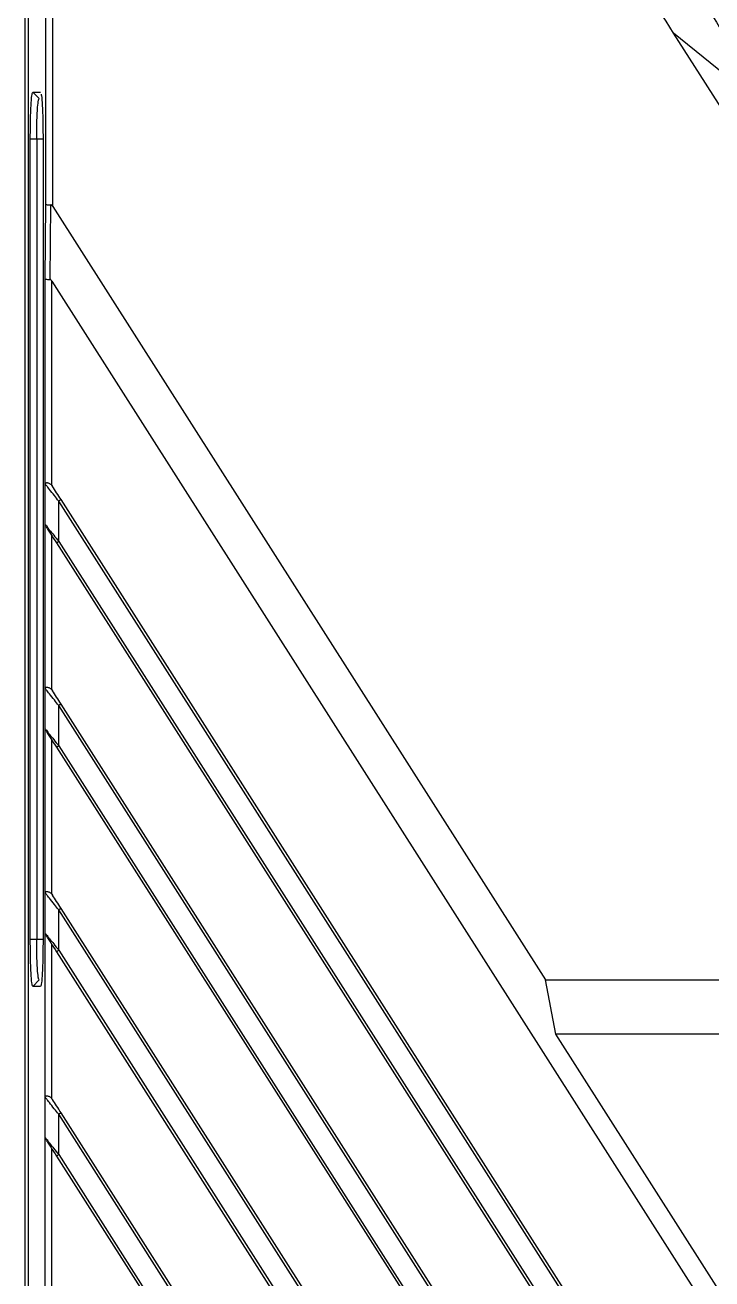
# Model space of a CAD drawing. Header units: millimetres. Extents: x 620 to 19791, y 2539 to 6969.
# Drawn here: x 5874.6 to 5925.3, y 3648.9 to 3741.4 of the extents above; entities that cross this region are included whole.
import ezdxf

# ---------------------------------------------------------------- set-up
doc = ezdxf.new("R2010")
doc.units = ezdxf.units.MM

# ---------------------------------------------------------------- blocks, each defined once
blk = doc.blocks.new('tugj')
at = {"color": 7, "linetype": 'Continuous', "lineweight": 25}
for p, q in [((12457.804, 5059.067), (12457.804, 5111.914)), ((12458.304, 5058.916), (12458.304, 5111.914)), ((12456.268, 4868.257), (12456.268, 5107.475)), ((12456.492, 5107.475), (12456.492, 4868.257)), ((12548.598, 5001.866), (12504.112, 5071.695)), ((12511.491, 5065.695), (12504.112, 5071.695)), ((12456.835, 5067.34), (12457.411, 5067.34)), ((12456.835, 5067.34), (12457.309, 5066.866)), ((12457.127, 5063.866), (12456.653, 5063.865)), ((12456.653, 5004.866), (12456.653, 5063.865)), ((12457.127, 5063.866), (12457.127, 5004.865)), ((12457.593, 5063.865), (12457.593, 5004.866)), ((12457.752, 5053.573), (12457.804, 5059.067)), ((12458.118, 5053.523), (12458.171, 5059.025)), ((12458.304, 5058.916), (12494.649, 5001.866)), ((12457.753, 5038.437), (12457.752, 5053.573)), ((12458.251, 5053.415), (12549.594, 4910.036)), ((12458.251, 5038.331), (12458.251, 5053.415)), ((12457.753, 5035.459), (12457.753, 5038.437)), ((12458.251, 5038.331), (12458.296, 5038.269)), ((12458.752, 5034.204), (12458.752, 5037.182)), ((12573.849, 4856.515), (12458.752, 5037.182)), ((12572.439, 4859.101), (12458.921, 5037.289)), ((12457.753, 5023.362), (12457.753, 5035.459)), ((12458.251, 5023.255), (12458.251, 5034.618)), ((12458.583, 5034.096), (12572.139, 4855.849)), ((12458.752, 5034.204), (12573.505, 4854.078)), ((12457.753, 5020.383), (12457.753, 5023.362)), ((12458.251, 5023.255), (12458.296, 5023.194)), ((12569.916, 4847.613), (12458.752, 5022.106)), ((12458.752, 5019.128), (12458.752, 5022.106)), ((12569.135, 4849.211), (12458.921, 5022.214)), ((12457.753, 5008.287), (12457.753, 5020.383)), ((12458.251, 5008.18), (12458.251, 5019.542)), ((12458.583, 5019.021), (12567.675, 4847.782)), ((12458.752, 5019.128), (12568.31, 4847.157)), ((12457.753, 5005.308), (12457.753, 5008.287)), ((12458.251, 5008.18), (12458.296, 5008.119)), ((12458.752, 5004.053), (12458.752, 5007.031)), ((12562.917, 4843.525), (12458.752, 5007.031)), ((12562.242, 4844.956), (12458.921, 5007.138)), ((12457.753, 4993.211), (12457.753, 5005.308)), ((12456.653, 5004.866), (12457.127, 5004.865)), ((12458.251, 4993.105), (12458.251, 5004.467)), ((12458.583, 5003.946), (12560.205, 4844.431)), ((12458.752, 5004.053), (12561.261, 4843.146)), ((12457.309, 5001.866), (12456.835, 5001.391)), ((12457.411, 5001.391), (12456.835, 5001.391)), ((12495.419, 4997.866), (12494.649, 5001.866)), ((12494.649, 5001.866), (12548.598, 5001.866)), ((12508.16, 4977.866), (12495.419, 4997.866)), ((12552.925, 4997.866), (12495.419, 4997.866)), ((12457.753, 4990.232), (12457.753, 4993.211)), ((12458.251, 4993.105), (12458.296, 4993.043)), ((12458.752, 4988.978), (12458.751, 4991.955)), ((12553.917, 4842.572), (12458.751, 4991.955)), ((12553.393, 4843.771), (12458.921, 4992.063)), ((12457.753, 4978.136), (12457.753, 4990.232)), ((12458.251, 4978.029), (12458.251, 4989.391)), ((12458.583, 4988.87), (12551.022, 4843.77)), ((12458.752, 4988.978), (12552.022, 4842.571))]:
    blk.add_line(p, q, dxfattribs=at)
at = {"color": 8, "linetype": 'Continuous', "lineweight": 25}
for p, q in [((12457.593, 5063.866), (12457.127, 5063.866)), ((12457.127, 5004.865), (12457.593, 5004.865))]:
    blk.add_line(p, q, dxfattribs=at)
at = {"color": 7, "linetype": 'Continuous', "lineweight": 25, "flags": 128}
for points in [[(12458.921, 5037.289), (12458.918, 5037.287), (12458.908, 5037.281), (12458.892, 5037.271), (12458.871, 5037.258), (12458.846, 5037.241), (12458.817, 5037.223), (12458.785, 5037.203), (12458.752, 5037.182)], [(12458.921, 5022.214), (12458.918, 5022.212), (12458.908, 5022.206), (12458.892, 5022.196), (12458.871, 5022.182), (12458.846, 5022.166), (12458.817, 5022.147), (12458.785, 5022.127), (12458.752, 5022.106)], [(12458.583, 5019.021), (12458.587, 5019.023), (12458.596, 5019.029), (12458.612, 5019.039), (12458.633, 5019.052), (12458.658, 5019.069), (12458.688, 5019.087), (12458.719, 5019.107), (12458.752, 5019.128)], [(12458.921, 5007.138), (12458.918, 5007.136), (12458.908, 5007.13), (12458.892, 5007.12), (12458.871, 5007.107), (12458.846, 5007.091), (12458.817, 5007.072), (12458.785, 5007.052), (12458.752, 5007.031)], [(12458.583, 5003.946), (12458.587, 5003.948), (12458.596, 5003.954), (12458.612, 5003.964), (12458.633, 5003.977), (12458.658, 5003.993), (12458.688, 5004.012), (12458.719, 5004.032), (12458.752, 5004.053)], [(12458.921, 4992.063), (12458.917, 4992.061), (12458.908, 4992.055), (12458.892, 4992.045), (12458.871, 4992.031), (12458.845, 4992.015), (12458.816, 4991.996), (12458.784, 4991.976), (12458.751, 4991.955)], [(12458.583, 4988.87), (12458.587, 4988.872), (12458.596, 4988.878), (12458.612, 4988.888), (12458.633, 4988.902), (12458.658, 4988.918), (12458.687, 4988.936), (12458.719, 4988.957), (12458.752, 4988.978)]]:
    blk.add_lwpolyline(points, dxfattribs=at)
at = {"color": 7, "linetype": 'Continuous', "lineweight": 25}
for points, knots in [([(12504.112, 5071.695), (12502.625, 5074.067), (12499.755, 5078.645), (12495.74, 5085.607), (12492.074, 5092.505), (12489.311, 5098.401), (12487.385, 5103.111), (12486.095, 5106.668), (12485.018, 5110.167), (12484.25, 5113.348), (12483.768, 5116.095), (12483.508, 5118.495), (12483.43, 5121.289), (12483.685, 5123.933), (12484.287, 5126.352), (12484.798, 5127.527), (12485.054, 5128.116)], [0, 0, 0, 0, 0.136796, 0.26403, 0.392617, 0.518444, 0.581994, 0.641239, 0.703307, 0.760788, 0.801048, 0.839503, 0.87864, 0.937501, 0.968675, 1, 1, 1, 1]), ([(12490.887, 5113.112), (12491.016, 5111.675), (12491.272, 5108.827), (12492.27, 5104.615), (12493.515, 5100.513), (12495.001, 5096.477), (12496.666, 5092.507), (12498.77, 5087.974), (12501.407, 5082.779), (12504.551, 5077.095), (12507.934, 5071.352), (12510.282, 5067.619), (12511.491, 5065.695)], [0, 0, 0, 0, 0.082893, 0.164199, 0.248341, 0.329369, 0.411417, 0.49587, 0.616703, 0.746397, 0.869316, 1, 1, 1, 1]), ([(12456.653, 5063.865), (12456.656, 5064.314), (12456.661, 5065.224), (12456.703, 5066.384), (12456.764, 5067.182), (12456.811, 5067.288), (12456.835, 5067.34)], [0, 0, 0, 0, 0.246603, 0.4999631, 0.7533416, 1, 1, 1, 1]), ([(12457.449, 5067.196), (12457.46, 5067.167), (12457.494, 5067.071), (12457.543, 5066.372), (12457.585, 5065.226), (12457.591, 5064.315), (12457.593, 5063.865)], [0, 0, 0, 0, 0.12711, 0.420701, 0.714273, 1, 1, 1, 1]), ([(12457.127, 5063.866), (12457.127, 5064.072), (12457.127, 5064.472), (12457.138, 5065.049), (12457.157, 5065.592), (12457.189, 5066.186), (12457.219, 5066.528), (12457.247, 5066.7), (12457.271, 5066.821), (12457.292, 5066.846), (12457.309, 5066.866)], [0, 0, 0, 0, 0.131312, 0.254598, 0.383489, 0.523401, 0.751484, 0.778362, 0.828817, 1, 1, 1, 1]), ([(12457.804, 5059.067), (12457.815, 5059.062), (12457.834, 5059.051), (12457.934, 5059.039), (12458.049, 5059.029), (12458.133, 5059.026), (12458.171, 5059.025)], [0, 0, 0, 0, 0.305428, 0.573966, 0.80551, 1, 1, 1, 1]), ([(12458.304, 5058.916), (12458.287, 5058.943), (12458.262, 5058.981), (12458.213, 5059.019), (12458.185, 5059.023), (12458.171, 5059.025)], [0, 0, 0, 0, 0.515635, 0.764087, 1, 1, 1, 1]), ([(12457.752, 5053.573), (12457.759, 5053.567), (12457.773, 5053.554), (12457.853, 5053.538), (12457.968, 5053.529), (12458.07, 5053.525), (12458.118, 5053.523)], [0, 0, 0, 0, 0.244952, 0.484122, 0.750682, 1, 1, 1, 1]), ([(12458.251, 5053.415), (12458.235, 5053.441), (12458.21, 5053.48), (12458.16, 5053.517), (12458.132, 5053.521), (12458.118, 5053.523)], [0, 0, 0, 0, 0.515842, 0.765288, 1, 1, 1, 1]), ([(12458.251, 5038.331), (12458.226, 5038.357), (12458.177, 5038.409), (12458.088, 5038.464), (12457.995, 5038.5), (12457.913, 5038.518), (12457.847, 5038.522), (12457.779, 5038.503), (12457.764, 5038.464), (12457.753, 5038.437)], [0, 0, 0, 0, 0.134064, 0.262042, 0.388292, 0.526967, 0.642029, 0.751286, 1, 1, 1, 1]), ([(12458.752, 5037.182), (12458.643, 5037.318), (12458.403, 5037.62), (12458.124, 5037.954), (12457.956, 5038.197), (12457.857, 5038.308), (12457.777, 5038.386), (12457.761, 5038.42), (12457.753, 5038.437)], [0, 0, 0, 0, 0.2572603, 0.5680919, 0.677195, 0.7708632, 0.8808675, 1, 1, 1, 1]), ([(12458.921, 5037.289), (12458.81, 5037.462), (12458.591, 5037.807), (12458.394, 5038.116), (12458.296, 5038.269)], [0, 0, 0, 0, 0.502858, 1, 1, 1, 1]), ([(12457.753, 5035.459), (12457.759, 5035.452), (12457.772, 5035.437), (12457.839, 5035.35), (12457.942, 5035.22), (12458.12, 5034.995), (12458.396, 5034.653), (12458.628, 5034.36), (12458.752, 5034.204)], [0, 0, 0, 0, 0.09337, 0.196879, 0.314766, 0.449933, 0.705778, 1, 1, 1, 1]), ([(12457.83, 5035.279), (12457.807, 5035.315), (12457.768, 5035.376), (12457.757, 5035.434), (12457.753, 5035.459)], [0, 0, 0, 0, 0.585158, 1, 1, 1, 1]), ([(12457.83, 5035.279), (12457.85, 5035.248), (12457.892, 5035.181), (12458.006, 5035.003), (12458.232, 5034.648), (12458.443, 5034.317), (12458.583, 5034.096)], [0, 0, 0, 0, 0.115365, 0.245984, 0.496102, 1, 1, 1, 1]), ([(12458.583, 5034.096), (12458.586, 5034.098), (12458.591, 5034.101), (12458.63, 5034.126), (12458.686, 5034.162), (12458.73, 5034.19), (12458.752, 5034.204)], [0, 0, 0, 0, 0.2499888, 0.4999848, 0.7499992, 1, 1, 1, 1]), ([(12458.251, 5023.255), (12458.226, 5023.282), (12458.177, 5023.334), (12458.088, 5023.389), (12457.996, 5023.424), (12457.913, 5023.443), (12457.847, 5023.447), (12457.78, 5023.428), (12457.764, 5023.389), (12457.753, 5023.362)], [0, 0, 0, 0, 0.134133, 0.262205, 0.388536, 0.527307, 0.642567, 0.751833, 1, 1, 1, 1]), ([(12458.752, 5022.106), (12458.643, 5022.243), (12458.403, 5022.544), (12458.124, 5022.878), (12457.956, 5023.122), (12457.857, 5023.232), (12457.777, 5023.311), (12457.761, 5023.345), (12457.753, 5023.362)], [0, 0, 0, 0, 0.257385, 0.568191, 0.677429, 0.771192, 0.881044, 1, 1, 1, 1]), ([(12458.921, 5022.214), (12458.81, 5022.387), (12458.591, 5022.732), (12458.394, 5023.04), (12458.296, 5023.194)], [0, 0, 0, 0, 0.502861, 1, 1, 1, 1]), ([(12457.753, 5020.383), (12457.759, 5020.376), (12457.772, 5020.361), (12457.839, 5020.275), (12457.942, 5020.145), (12458.12, 5019.92), (12458.396, 5019.577), (12458.628, 5019.285), (12458.752, 5019.128)], [0, 0, 0, 0, 0.093369, 0.196878, 0.314764, 0.449932, 0.705777, 1, 1, 1, 1]), ([(12457.83, 5020.203), (12457.807, 5020.239), (12457.768, 5020.3), (12457.757, 5020.359), (12457.753, 5020.383)], [0, 0, 0, 0, 0.585177, 1, 1, 1, 1]), ([(12457.83, 5020.203), (12457.85, 5020.172), (12457.892, 5020.106), (12458.006, 5019.927), (12458.232, 5019.572), (12458.443, 5019.242), (12458.583, 5019.021)], [0, 0, 0, 0, 0.115365, 0.245985, 0.496102, 1, 1, 1, 1]), ([(12458.251, 5008.18), (12458.226, 5008.207), (12458.177, 5008.259), (12458.088, 5008.314), (12457.996, 5008.349), (12457.913, 5008.367), (12457.847, 5008.372), (12457.78, 5008.353), (12457.764, 5008.314), (12457.753, 5008.287)], [0, 0, 0, 0, 0.134131, 0.262204, 0.388534, 0.527306, 0.642566, 0.751832, 1, 1, 1, 1]), ([(12458.752, 5007.031), (12458.643, 5007.167), (12458.403, 5007.469), (12458.124, 5007.803), (12457.956, 5008.046), (12457.857, 5008.157), (12457.777, 5008.235), (12457.761, 5008.269), (12457.753, 5008.287)], [0, 0, 0, 0, 0.257385, 0.56819, 0.67743, 0.771192, 0.881045, 1, 1, 1, 1]), ([(12458.921, 5007.138), (12458.81, 5007.312), (12458.591, 5007.656), (12458.394, 5007.965), (12458.296, 5008.119)], [0, 0, 0, 0, 0.502858, 1, 1, 1, 1]), ([(12457.753, 5005.308), (12457.759, 5005.301), (12457.772, 5005.286), (12457.839, 5005.2), (12457.942, 5005.069), (12458.12, 5004.844), (12458.396, 5004.502), (12458.628, 5004.209), (12458.752, 5004.053)], [0, 0, 0, 0, 0.093369, 0.196878, 0.314764, 0.449931, 0.705777, 1, 1, 1, 1]), ([(12457.83, 5005.128), (12457.807, 5005.164), (12457.768, 5005.225), (12457.757, 5005.284), (12457.753, 5005.308)], [0, 0, 0, 0, 0.585173, 1, 1, 1, 1]), ([(12457.83, 5005.128), (12457.85, 5005.097), (12457.892, 5005.03), (12458.006, 5004.852), (12458.232, 5004.497), (12458.443, 5004.166), (12458.583, 5003.946)], [0, 0, 0, 0, 0.115365, 0.245985, 0.496102, 1, 1, 1, 1]), ([(12456.835, 5001.391), (12456.811, 5001.443), (12456.764, 5001.549), (12456.703, 5002.347), (12456.661, 5003.507), (12456.656, 5004.417), (12456.653, 5004.866)], [0, 0, 0, 0, 0.2466061, 0.4999773, 0.753355, 1, 1, 1, 1]), ([(12457.309, 5001.866), (12457.292, 5001.885), (12457.271, 5001.911), (12457.247, 5002.035), (12457.219, 5002.208), (12457.189, 5002.552), (12457.157, 5003.144), (12457.138, 5003.685), (12457.127, 5004.26), (12457.127, 5004.66), (12457.127, 5004.865)], [0, 0, 0, 0, 0.172798, 0.2239499, 0.2514483, 0.4787603, 0.6178008, 0.7458717, 0.8690078, 1, 1, 1, 1]), ([(12457.593, 5004.866), (12457.591, 5004.417), (12457.585, 5003.508), (12457.543, 5002.347), (12457.482, 5001.549), (12457.435, 5001.443), (12457.411, 5001.391)], [0, 0, 0, 0, 0.246584, 0.499952, 0.753353, 1, 1, 1, 1]), ([(12458.251, 4993.105), (12458.226, 4993.131), (12458.177, 4993.183), (12458.088, 4993.238), (12457.996, 4993.273), (12457.913, 4993.292), (12457.847, 4993.296), (12457.78, 4993.277), (12457.764, 4993.238), (12457.753, 4993.211)], [0, 0, 0, 0, 0.134132, 0.262205, 0.388536, 0.527308, 0.642569, 0.751836, 1, 1, 1, 1]), ([(12458.751, 4991.955), (12458.642, 4992.093), (12458.402, 4992.395), (12458.122, 4992.73), (12457.954, 4992.973), (12457.856, 4993.083), (12457.777, 4993.161), (12457.761, 4993.194), (12457.753, 4993.211)], [0, 0, 0, 0, 0.259319, 0.569215, 0.678743, 0.772851, 0.882202, 1, 1, 1, 1]), ([(12458.921, 4992.063), (12458.81, 4992.236), (12458.591, 4992.581), (12458.394, 4992.89), (12458.296, 4993.043)], [0, 0, 0, 0, 0.502859, 1, 1, 1, 1]), ([(12457.753, 4990.232), (12457.759, 4990.225), (12457.772, 4990.211), (12457.839, 4990.124), (12457.942, 4989.994), (12458.12, 4989.769), (12458.396, 4989.426), (12458.628, 4989.134), (12458.752, 4988.978)], [0, 0, 0, 0, 0.09337, 0.19688, 0.314775, 0.449953, 0.705785, 1, 1, 1, 1]), ([(12457.83, 4990.053), (12457.807, 4990.088), (12457.768, 4990.15), (12457.757, 4990.208), (12457.753, 4990.232)], [0, 0, 0, 0, 0.585173, 1, 1, 1, 1]), ([(12457.83, 4990.053), (12457.85, 4990.021), (12457.892, 4989.955), (12458.006, 4989.777), (12458.232, 4989.421), (12458.443, 4989.091), (12458.583, 4988.87)], [0, 0, 0, 0, 0.115365, 0.245985, 0.496102, 1, 1, 1, 1])]:
    blk.add_open_spline(points, degree=3, knots=knots, dxfattribs=at)

msp = doc.modelspace()

# ---------------------------------------------------------------- block references
msp.add_blockref('tugj', (-6581.6851, -1330.91272))

doc.saveas('drawing.dxf')
